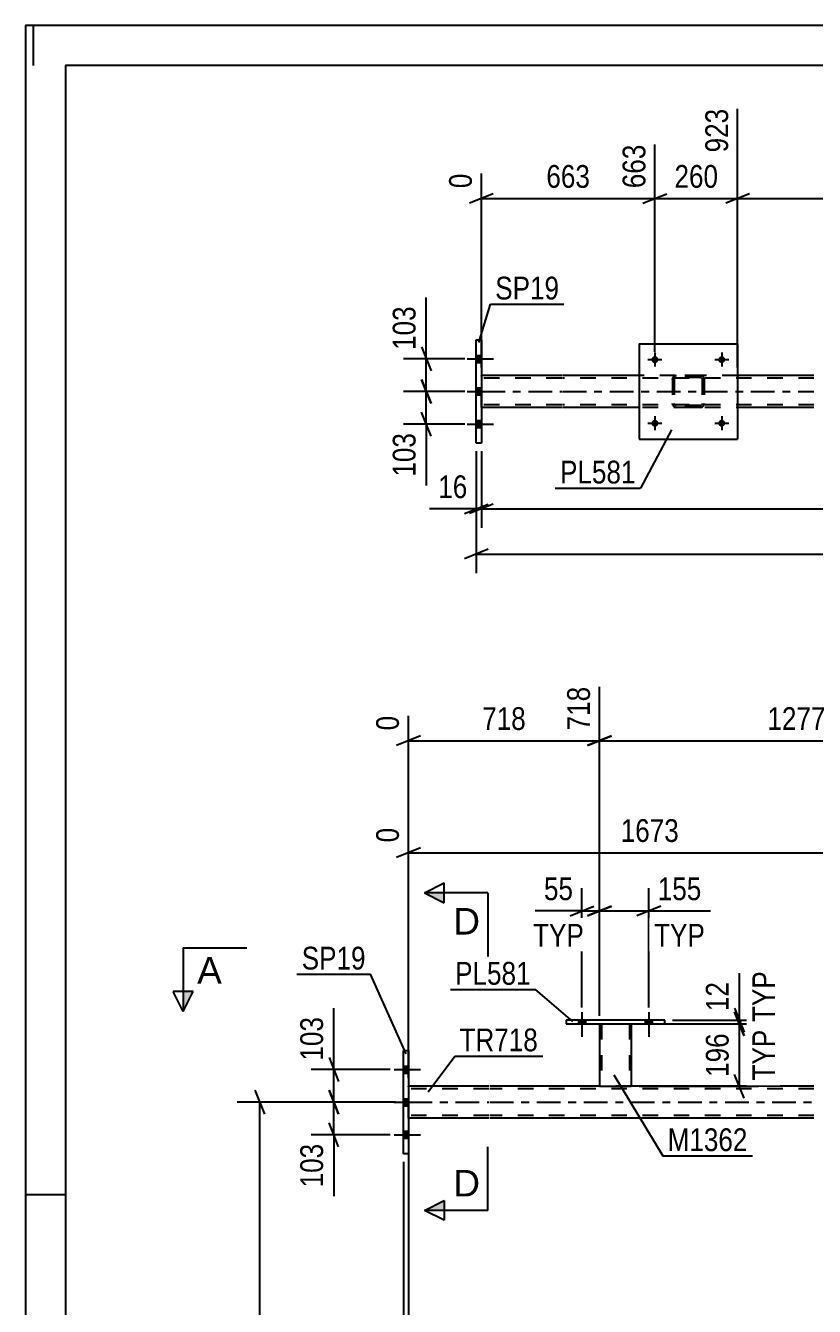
# Model space of a CAD drawing. Header units: millimetres. Extents: x 0 to 841, y 0 to 594.
# Drawn here: x 0 to 99.2, y 433 to 594 of the extents above; entities that cross this region are included whole.
import ezdxf

# ---------------------------------------------------------------- set-up
doc = ezdxf.new("R2010")
doc.units = ezdxf.units.MM
doc.linetypes.add('DXK_LINE_DOT2', pattern=[3.9198, 1.9599, -1.9599])
doc.linetypes.add('DXK_LINE_DOT3', pattern=[5.9187, 2.979, -0.9799, 0.9799, -0.9799])
doc.styles.add('Arial', font='ARIAL.TTF', dxfattribs={"height": 0.2})
doc.styles.add('Arial Narrow', font='ARIALN.TTF', dxfattribs={"height": 0.2})

# ---------------------------------------------------------------- blocks, each defined once
blk = doc.blocks.new('Unknown-814748510-1133')
at = {"color": 5, "linetype": 'Continuous'}
for p, q in [((841, 594), (0, 594)), ((0, 594), (0, 0)), ((1, 589), (1, 594)), ((836, 589), (5, 589)), ((5, 589), (5, 5)), ((5, 447), (0, 447))]:
    blk.add_line(p, q, dxfattribs=at)
blk = doc.blocks.new('Bolt-814748510-4864 - 4862')
at = {"linetype": 'Continuous'}
for points in [[(79.57, 552, -1), (78.69, 552, -1)], [(87.97, 552, -1), (87.09, 552, -1)]]:
    blk.add_hatch(color=1, dxfattribs=at).paths.add_polyline_path(points)
at = {"color": 1, "linetype": 'Continuous'}
for p, q in [((79.13, 552.88), (79.13, 551.12)), ((87.53, 552.88), (87.53, 551.12)), ((78.25, 552), (80.01, 552)), ((86.65, 552), (88.41, 552))]:
    blk.add_line(p, q, dxfattribs=at)
blk = doc.blocks.new('Bolt-814748510-4865 - 4862')
at = {"linetype": 'Continuous'}
for points in [[(79.57, 544, -1), (78.69, 544, -1)], [(87.97, 544, -1), (87.09, 544, -1)]]:
    blk.add_hatch(color=1, dxfattribs=at).paths.add_polyline_path(points)
at = {"color": 1, "linetype": 'Continuous'}
for p, q in [((79.13, 544.88), (79.13, 543.12)), ((87.53, 544.88), (87.53, 543.12)), ((78.25, 544), (80.01, 544)), ((86.65, 544), (88.41, 544))]:
    blk.add_line(p, q, dxfattribs=at)
blk = doc.blocks.new('Part-814748510-4896 - 4862')
at = {"color": 2, "linetype": 'Continuous'}
for p, q in [((77.13, 554), (77.13, 542)), ((77.13, 554), (89.53, 554)), ((89.53, 554), (89.53, 542)), ((77.13, 542), (89.53, 542))]:
    blk.add_line(p, q, dxfattribs=at)
blk = doc.blocks.new('Part-814748510-4897 - 4862')
at = {"color": 7, "linetype": 'DXK_LINE_DOT2'}
for p, q in [((81.33, 549.52), (81.37, 549.7)), ((81.37, 549.7), (81.33, 549.52)), ((81.33, 549.52), (81.33, 546.48)), ((81.57, 549.52), (81.59, 549.61)), ((81.57, 549.52), (81.57, 546.48)), ((81.59, 549.61), (81.64, 549.69)), ((81.63, 549.96), (81.81, 550)), ((81.81, 550), (81.63, 549.96)), ((81.64, 549.69), (81.72, 549.74)), ((81.72, 549.74), (81.81, 549.76)), ((84.85, 550), (81.81, 550)), ((84.85, 549.76), (81.81, 549.76)), ((84.85, 550), (85.04, 549.96)), ((85.04, 549.96), (84.85, 550)), ((84.85, 549.76), (84.94, 549.74)), ((84.94, 549.74), (85.02, 549.69)), ((85.02, 549.69), (85.07, 549.61)), ((85.07, 549.61), (85.09, 549.52)), ((85.09, 549.52), (85.09, 546.48)), ((85.3, 549.7), (85.33, 549.52)), ((85.33, 549.52), (85.3, 549.7)), ((85.33, 549.52), (85.33, 546.48)), ((81.37, 546.29), (81.33, 546.48)), ((81.33, 546.48), (81.37, 546.29)), ((81.59, 546.38), (81.57, 546.48)), ((81.64, 546.31), (81.59, 546.38)), ((81.81, 546), (81.63, 546.03)), ((81.63, 546.03), (81.81, 546)), ((81.72, 546.25), (81.64, 546.31)), ((81.81, 546.24), (81.72, 546.25)), ((84.85, 546.24), (81.81, 546.24)), ((84.85, 546), (81.81, 546)), ((84.94, 546.25), (84.85, 546.24)), ((85.04, 546.03), (84.85, 546)), ((84.85, 546), (85.04, 546.03)), ((85.02, 546.31), (84.94, 546.25)), ((85.07, 546.38), (85.02, 546.31)), ((85.09, 546.48), (85.07, 546.38)), ((85.33, 546.48), (85.3, 546.29)), ((85.3, 546.29), (85.33, 546.48))]:
    blk.add_line(p, q, dxfattribs=at)
at = {"color": 7, "linetype": 'DXK_LINE_DOT3'}
blk.add_line((83.33, 548), (83.33, 548), dxfattribs=at)
at = {"color": 7, "linetype": 'DXK_LINE_DOT2'}
for centre, start, end in [((81.81, 549.52), 112.5, 157.5), ((81.81, 549.52), 112.5, 157.5), ((84.85, 549.52), 22.5, 67.5), ((84.85, 549.52), 22.5, 67.5), ((81.81, 546.48), 202.5, 247.5), ((81.81, 546.48), 202.5, 247.5), ((84.85, 546.48), 292.5, 337.5), ((84.85, 546.48), 292.5, 337.5)]:
    blk.add_arc(centre, 0.48, start, end, dxfattribs=at)
blk = doc.blocks.new('Part-814748510-5008 - 4862')
at = {"color": 2, "linetype": 'Continuous'}
for p, q in [((56.67, 554.5), (57.31, 554.5)), ((56.67, 541.5), (56.67, 554.5)), ((57.31, 554.5), (57.31, 541.5)), ((57.31, 541.5), (56.67, 541.5))]:
    blk.add_line(p, q, dxfattribs=at)
blk = doc.blocks.new('Bolt-814748510-5057 - 4862')
at = {"linetype": 'Continuous'}
for points in [[(57.31, 551.66), (57.31, 552.54), (56.67, 552.54), (56.67, 551.66)], [(57.31, 551.66), (57.31, 552.54), (56.67, 552.54), (56.67, 551.66)], [(57.31, 551.66), (57.31, 552.54), (56.67, 552.54), (56.67, 551.66)], [(57.31, 547.56), (57.31, 548.44), (56.67, 548.44), (56.67, 547.56)], [(57.31, 547.56), (57.31, 548.44), (56.67, 548.44), (56.67, 547.56)], [(57.31, 543.46), (57.31, 544.34), (56.67, 544.34), (56.67, 543.46)], [(57.31, 543.46), (57.31, 544.34), (56.67, 544.34), (56.67, 543.46)], [(57.31, 543.46), (57.31, 544.34), (56.67, 544.34), (56.67, 543.46)]]:
    blk.add_hatch(color=1, dxfattribs=at).paths.add_polyline_path(points)
at = {"color": 1, "linetype": 'Continuous'}
for p, q in [((56.67, 552.54), (57.31, 552.54)), ((56.67, 552.54), (57.31, 552.54)), ((56.67, 552.54), (57.31, 552.54)), ((55.51, 552.1), (58.83, 552.1)), ((55.51, 552.1), (58.83, 552.1)), ((55.51, 552.1), (58.83, 552.1)), ((56.67, 551.66), (57.31, 551.66)), ((56.67, 551.66), (57.31, 551.66)), ((56.67, 551.66), (57.31, 551.66)), ((55.51, 548), (58.83, 548)), ((55.51, 548), (58.83, 548)), ((56.67, 548.44), (57.31, 548.44)), ((56.67, 548.44), (57.31, 548.44)), ((56.67, 547.56), (57.31, 547.56)), ((56.67, 547.56), (57.31, 547.56)), ((56.67, 544.34), (57.31, 544.34)), ((56.67, 544.34), (57.31, 544.34)), ((56.67, 544.34), (57.31, 544.34)), ((55.51, 543.9), (58.83, 543.9)), ((55.51, 543.9), (58.83, 543.9)), ((55.51, 543.9), (58.83, 543.9)), ((56.67, 543.46), (57.31, 543.46)), ((56.67, 543.46), (57.31, 543.46)), ((56.67, 543.46), (57.31, 543.46))]:
    blk.add_line(p, q, dxfattribs=at)
blk = doc.blocks.new('Part-814748510-5062 - 4862')
at = {"color": 2, "linetype": 'Continuous'}
for p, q in [((67.43, 550), (57.31, 550)), ((77.13, 550), (67.53, 550)), ((99.13, 550), (89.53, 550)), ((67.43, 546), (57.31, 546)), ((77.13, 546), (67.53, 546)), ((99.13, 546), (89.53, 546))]:
    blk.add_line(p, q, dxfattribs=at)
at = {"color": 7, "linetype": 'DXK_LINE_DOT2'}
for p, q in [((57.31, 546), (57.31, 550)), ((67.43, 549.68), (57.31, 549.68)), ((99.13, 549.68), (67.53, 549.68)), ((89.53, 550), (77.13, 550)), ((67.43, 546.32), (57.31, 546.32)), ((99.13, 546.32), (67.53, 546.32)), ((99.13, 546), (77.13, 546))]:
    blk.add_line(p, q, dxfattribs=at)
at = {"color": 7, "linetype": 'DXK_LINE_DOT3'}
for p, q in [((57.31, 548), (67.43, 548)), ((67.53, 548), (99.13, 548))]:
    blk.add_line(p, q, dxfattribs=at)
blk = doc.blocks.new('Bolt-814748510-3023 - 3016')
at = {"linetype": 'Continuous'}
for points in [[(69.52, 468.48), (70.4, 468.48), (70.4, 468.96), (69.52, 468.96)], [(77.92, 468.48), (78.8, 468.48), (78.8, 468.96), (77.92, 468.96)]]:
    blk.add_hatch(color=1, dxfattribs=at).paths.add_polyline_path(points)
at = {"color": 1, "linetype": 'Continuous'}
for p, q in [((69.52, 468.96), (69.52, 468.48)), ((69.96, 469.96), (69.96, 466.84)), ((70.4, 468.96), (70.4, 468.48)), ((77.92, 468.96), (77.92, 468.48)), ((78.36, 469.96), (78.36, 466.84)), ((78.8, 468.96), (78.8, 468.48))]:
    blk.add_line(p, q, dxfattribs=at)
blk = doc.blocks.new('Bolt-814748510-3030 - 3016')
at = {"linetype": 'Continuous'}
for points in [[(69.52, 468.48), (70.4, 468.48), (70.4, 468.96), (69.52, 468.96)], [(77.92, 468.48), (78.8, 468.48), (78.8, 468.96), (77.92, 468.96)]]:
    blk.add_hatch(color=1, dxfattribs=at).paths.add_polyline_path(points)
at = {"color": 1, "linetype": 'Continuous'}
for p, q in [((69.52, 468.96), (69.52, 468.48)), ((69.96, 469.96), (69.96, 466.84)), ((70.4, 468.96), (70.4, 468.48)), ((77.92, 468.96), (77.92, 468.48)), ((78.36, 469.96), (78.36, 466.84)), ((78.8, 468.96), (78.8, 468.48))]:
    blk.add_line(p, q, dxfattribs=at)
blk = doc.blocks.new('Part-814748510-3066 - 3016')
at = {"color": 7, "linetype": 'DXK_LINE_DOT2'}
for p, q in [((72.16, 468.49), (76.16, 468.49)), ((72.16, 468.48), (72.16, 468.49)), ((72.16, 468.49), (72.16, 468.48)), ((72.4, 468.49), (72.4, 460.64)), ((75.92, 468.49), (75.92, 460.64)), ((76.16, 468.49), (76.16, 468.48)), ((76.16, 468.48), (76.16, 468.49)), ((75.87, 460.64), (75.9, 460.64)), ((75.87, 460.64), (75.9, 460.64)), ((75.9, 460.64), (75.92, 460.64)), ((75.9, 460.64), (75.92, 460.64))]:
    blk.add_line(p, q, dxfattribs=at)
at = {"color": 2, "linetype": 'Continuous'}
for p, q in [((72.16, 468.48), (72.16, 460.64)), ((76.16, 468.48), (76.16, 460.64)), ((72.16, 460.64), (76.16, 460.64))]:
    blk.add_line(p, q, dxfattribs=at)
blk = doc.blocks.new('Part-814748510-3071 - 3016')
at = {"color": 2, "linetype": 'Continuous'}
for p, q in [((67.96, 468.96), (67.96, 468.48)), ((80.36, 468.96), (67.96, 468.96)), ((80.36, 468.48), (80.36, 468.96)), ((67.96, 468.48), (80.36, 468.48))]:
    blk.add_line(p, q, dxfattribs=at)
blk = doc.blocks.new('Bolt-814748510-3254 - 3016')
at = {"linetype": 'Continuous'}
for points in [[(48.14, 462.3), (48.14, 463.18), (47.5, 463.18), (47.5, 462.3)], [(48.14, 462.3), (48.14, 463.18), (47.5, 463.18), (47.5, 462.3)], [(48.14, 462.3), (48.14, 463.18), (47.5, 463.18), (47.5, 462.3)], [(48.14, 458.2), (48.14, 459.08), (47.5, 459.08), (47.5, 458.2)], [(48.14, 458.2), (48.14, 459.08), (47.5, 459.08), (47.5, 458.2)], [(48.14, 454.1), (48.14, 454.98), (47.5, 454.98), (47.5, 454.1)], [(48.14, 454.1), (48.14, 454.98), (47.5, 454.98), (47.5, 454.1)], [(48.14, 454.1), (48.14, 454.98), (47.5, 454.98), (47.5, 454.1)]]:
    blk.add_hatch(color=1, dxfattribs=at).paths.add_polyline_path(points)
at = {"color": 1, "linetype": 'Continuous'}
for p, q in [((46.34, 462.74), (49.66, 462.74)), ((46.34, 462.74), (49.66, 462.74)), ((46.34, 462.74), (49.66, 462.74)), ((47.5, 463.18), (48.14, 463.18)), ((47.5, 463.18), (48.14, 463.18)), ((47.5, 463.18), (48.14, 463.18)), ((47.5, 462.3), (48.14, 462.3)), ((47.5, 462.3), (48.14, 462.3)), ((47.5, 462.3), (48.14, 462.3)), ((47.5, 459.08), (48.14, 459.08)), ((47.5, 459.08), (48.14, 459.08)), ((46.34, 458.64), (49.66, 458.64)), ((46.34, 458.64), (49.66, 458.64)), ((47.5, 458.2), (48.14, 458.2)), ((47.5, 458.2), (48.14, 458.2)), ((46.34, 454.54), (49.66, 454.54)), ((46.34, 454.54), (49.66, 454.54)), ((46.34, 454.54), (49.66, 454.54)), ((47.5, 454.98), (48.14, 454.98)), ((47.5, 454.98), (48.14, 454.98)), ((47.5, 454.98), (48.14, 454.98)), ((47.5, 454.1), (48.14, 454.1)), ((47.5, 454.1), (48.14, 454.1)), ((47.5, 454.1), (48.14, 454.1))]:
    blk.add_line(p, q, dxfattribs=at)
blk = doc.blocks.new('Part-814748510-3325 - 3016')
at = {"color": 2, "linetype": 'Continuous'}
for p, q in [((58.26, 460.64), (48.14, 460.64)), ((72.16, 460.64), (58.36, 460.64)), ((99.13, 460.64), (76.16, 460.64)), ((58.26, 456.64), (48.14, 456.64)), ((99.13, 456.64), (58.36, 456.64))]:
    blk.add_line(p, q, dxfattribs=at)
at = {"color": 7, "linetype": 'DXK_LINE_DOT2'}
for p, q in [((48.14, 456.64), (48.14, 460.64)), ((76.16, 460.64), (72.16, 460.64)), ((58.26, 460.32), (48.14, 460.32)), ((99.13, 460.32), (58.36, 460.32)), ((58.26, 456.96), (48.14, 456.96)), ((99.13, 456.96), (58.36, 456.96))]:
    blk.add_line(p, q, dxfattribs=at)
at = {"color": 7, "linetype": 'DXK_LINE_DOT3'}
for p, q in [((48.14, 458.64), (58.26, 458.64)), ((58.36, 458.64), (99.13, 458.64))]:
    blk.add_line(p, q, dxfattribs=at)
blk = doc.blocks.new('Part-814748510-3493 - 3016')
at = {"color": 2, "linetype": 'Continuous'}
for p, q in [((47.5, 452.14), (47.5, 465.14)), ((47.5, 465.14), (48.14, 465.14)), ((48.14, 465.14), (48.14, 452.14)), ((48.14, 452.14), (47.5, 452.14))]:
    blk.add_line(p, q, dxfattribs=at)
blk = doc.blocks.new('StraightDimension-814748510-14326 - 4862')
at = {"color": 7, "linetype": 'Continuous'}
for p, q in [((89.53, 551), (89.53, 583.55)), ((119.51, 553), (119.51, 580.88)), ((91.03, 572.86), (88.03, 571.66)), ((89.53, 572.26), (119.51, 572.26)), ((118.01, 571.66), (121.01, 572.86))]:
    blk.add_line(p, q, dxfattribs=at)
at = {"color": 0, "linetype": 'Continuous'}
blk.add_wipeout([(118.91, 581.48), (114.71, 581.48), (114.71, 572.96), (118.91, 572.96)], dxfattribs=at)
at = {"color": 0}
blk.add_wipeout([(108.78, 573.01), (108.78, 577.21), (100.27, 577.21), (100.27, 573.01)], dxfattribs=at)
at = {"color": 3, "linetype": 'Continuous', "style": 'Arial Narrow'}
blk.add_text('1940', height=2.863, rotation=90.0002, dxfattribs=at).set_placement((118.31, 573.56))
at = {"color": 3, "style": 'Arial Narrow'}
blk.add_text('1017', height=2.863, dxfattribs=at).set_placement((100.87, 573.61))
blk = doc.blocks.new('StraightDimension-814748510-14327 - 4862')
at = {"color": 7, "linetype": 'Continuous'}
for p, q in [((89.53, 551), (89.53, 583.55)), ((79.13, 553), (79.13, 579.05)), ((77.63, 571.66), (80.63, 572.86)), ((79.13, 572.26), (89.53, 572.26)), ((91.03, 572.86), (88.03, 571.66))]:
    blk.add_line(p, q, dxfattribs=at)
at = {"color": 0}
blk.add_wipeout([(87.68, 573.01), (87.68, 577.21), (80.99, 577.21), (80.99, 573.01)], dxfattribs=at)
at = {"color": 3, "style": 'Arial Narrow'}
blk.add_text('260', height=2.863, dxfattribs=at).set_placement((81.59, 573.61))
at = {"color": 0, "linetype": 'Continuous'}
blk.add_wipeout([(88.93, 584.15), (84.73, 584.15), (84.73, 577.46), (88.93, 577.46)], dxfattribs=at)
at = {"color": 3, "linetype": 'Continuous', "style": 'Arial Narrow'}
blk.add_text('923', height=2.863, rotation=90.0002, dxfattribs=at).set_placement((88.33, 578.06))
blk = doc.blocks.new('StraightDimension-814748510-5143 - 4862')
at = {"color": 7, "linetype": 'Continuous'}
for p, q in [((57.31, 540.5), (57.31, 530.84)), ((58.81, 533.84), (55.81, 532.64)), ((57.31, 533.24), (762.98, 533.24))]:
    blk.add_line(p, q, dxfattribs=at)
blk = doc.blocks.new('StraightDimension-814748510-5122 - 4862')
at = {"color": 7, "linetype": 'Continuous'}
for p, q in [((56.67, 540.5), (56.67, 525.16)), ((58.17, 528.16), (55.17, 526.96)), ((56.67, 527.56), (763.62, 527.56))]:
    blk.add_line(p, q, dxfattribs=at)
blk = doc.blocks.new('StraightDimension-814748510-5153 - 4862')
at = {"color": 7, "linetype": 'Continuous'}
for p, q in [((56.67, 540.5), (56.67, 530.84)), ((57.31, 540.5), (57.31, 530.84)), ((55.17, 532.64), (58.17, 533.84)), ((58.81, 533.84), (55.81, 532.64)), ((56.67, 533.24), (57.31, 533.24))]:
    blk.add_line(p, q, dxfattribs=at)
at = {"color": 0}
blk.add_wipeout([(56.15, 533.99), (56.15, 538.19), (51.29, 538.19), (51.29, 533.99)], dxfattribs=at)
at = {"color": 7, "linetype": 'Continuous'}
blk.add_line((56.67, 533.24), (50.77, 533.24), dxfattribs=at)
blk.add_line((56.67, 533.24), (50.77, 533.24), dxfattribs=at)
at = {"color": 3, "style": 'Arial Narrow'}
blk.add_text('16', height=2.863, dxfattribs=at).set_placement((51.89, 534.59))
blk = doc.blocks.new('StraightDimension-814748510-5164 - 4862')
at = {"color": 7, "linetype": 'Continuous'}
for p, q in [((49.78, 553.6), (50.98, 550.6)), ((55.22, 552.1), (47.53, 552.1)), ((50.38, 548), (50.38, 552.1)), ((50.98, 546.5), (49.78, 549.5)), ((55.22, 548), (47.53, 548))]:
    blk.add_line(p, q, dxfattribs=at)
at = {"color": 0}
blk.add_wipeout([(49.63, 559.3), (45.43, 559.3), (45.43, 552.62), (49.63, 552.62)], dxfattribs=at)
at = {"color": 7, "linetype": 'Continuous'}
blk.add_line((50.38, 552.1), (50.38, 559.83), dxfattribs=at)
blk.add_line((50.38, 552.1), (50.38, 559.83), dxfattribs=at)
at = {"color": 3, "style": 'Arial Narrow'}
blk.add_text('103', height=2.863, rotation=90.0002, dxfattribs=at).set_placement((49.03, 553.22))
blk = doc.blocks.new('StraightDimension-814748510-5174 - 4862')
at = {"color": 7, "linetype": 'Continuous'}
for p, q in [((49.78, 549.5), (50.98, 546.5)), ((55.22, 548), (47.53, 548)), ((50.38, 543.9), (50.38, 548)), ((50.98, 542.4), (49.78, 545.4)), ((55.22, 543.9), (47.53, 543.9))]:
    blk.add_line(p, q, dxfattribs=at)
at = {"color": 0}
blk.add_wipeout([(49.63, 543.37), (45.43, 543.37), (45.43, 536.69), (49.63, 536.69)], dxfattribs=at)
at = {"color": 7, "linetype": 'Continuous'}
blk.add_line((50.38, 543.9), (50.38, 536.16), dxfattribs=at)
blk.add_line((50.38, 543.9), (50.38, 536.16), dxfattribs=at)
at = {"color": 3, "style": 'Arial Narrow'}
blk.add_text('103', height=2.863, rotation=90.0002, dxfattribs=at).set_placement((49.03, 537.29))
blk = doc.blocks.new('StraightDimension-814748510-14328 - 4862')
at = {"color": 7, "linetype": 'Continuous'}
for p, q in [((79.13, 553), (79.13, 579.05)), ((57.31, 551), (57.31, 575.39)), ((58.81, 572.86), (55.81, 571.66)), ((57.31, 572.26), (79.13, 572.26)), ((77.63, 571.66), (80.63, 572.86))]:
    blk.add_line(p, q, dxfattribs=at)
at = {"color": 0, "linetype": 'Continuous'}
for points in [[(78.53, 579.65), (74.33, 579.65), (74.33, 572.96), (78.53, 572.96)], [(56.71, 575.99), (52.51, 575.99), (52.51, 572.96), (56.71, 572.96)]]:
    blk.add_wipeout(points, dxfattribs=at)
at = {"color": 0}
blk.add_wipeout([(71.57, 573.01), (71.57, 577.21), (64.88, 577.21), (64.88, 573.01)], dxfattribs=at)
at = {"color": 3, "linetype": 'Continuous', "style": 'Arial Narrow'}
for s, height, p in [('663', 2.863, (77.93, 573.56)), ('0', 2.86, (56.11, 573.56))]:
    blk.add_text(s, height=height, rotation=90.0002, dxfattribs=at).set_placement(p)
at = {"color": 3, "style": 'Arial Narrow'}
blk.add_text('663', height=2.863, dxfattribs=at).set_placement((65.48, 573.61))
blk = doc.blocks.new('StraightDimension-814748510-4367 - 3016')
at = {"color": 7, "linetype": 'Continuous'}
for p, q in [((89.15, 469.99), (90.35, 466.99)), ((77.16, 468.49), (92.15, 468.49)), ((89.75, 460.64), (89.75, 468.49)), ((77.16, 460.64), (92.15, 460.64)), ((90.35, 459.14), (89.15, 462.14))]:
    blk.add_line(p, q, dxfattribs=at)
at = {"color": 0}
blk.add_wipeout([(89, 467.91), (84.8, 467.91), (84.8, 461.22), (89, 461.22)], dxfattribs=at)
at = {"color": 0, "linetype": 'Continuous'}
blk.add_wipeout([(94.85, 468.36), (90.65, 468.36), (90.65, 460.77), (94.85, 460.77)], dxfattribs=at)
at = {"color": 3, "style": 'Arial Narrow'}
blk.add_text('196', height=2.863, rotation=90.0002, dxfattribs=at).set_placement((88.4, 461.82))
at = {"color": 3, "linetype": 'Continuous', "style": 'Arial Narrow'}
blk.add_text('TYP', height=2.863, rotation=90.0002, dxfattribs=at).set_placement((94.25, 461.37))
blk = doc.blocks.new('StraightDimension-814748510-3689 - 3016')
at = {"color": 7, "linetype": 'Continuous'}
for p, q in [((48.14, 455.64), (48.14, 392.61)), ((89.01, 336.42), (89.01, 397.86)), ((49.64, 395.61), (46.64, 394.41)), ((48.14, 395.01), (89.01, 395.01)), ((87.51, 394.41), (90.51, 395.61))]:
    blk.add_line(p, q, dxfattribs=at)
at = {"color": 0}
blk.add_wipeout([(72.83, 395.76), (72.83, 399.96), (64.32, 399.96), (64.32, 395.76)], dxfattribs=at)
at = {"color": 3, "style": 'Arial Narrow'}
blk.add_text('1139', height=2.863, dxfattribs=at).set_placement((64.92, 396.36))
blk = doc.blocks.new('StraightDimension-814748510-4560 - 3016')
at = {"color": 7, "linetype": 'Continuous'}
for p, q in [((38.15, 460.14), (39.35, 457.14)), ((45.84, 458.64), (35.9, 458.64)), ((38.75, 454.54), (38.75, 458.64)), ((39.35, 453.04), (38.15, 456.04)), ((45.84, 454.54), (35.9, 454.54))]:
    blk.add_line(p, q, dxfattribs=at)
at = {"color": 0}
blk.add_wipeout([(38, 454.02), (33.8, 454.02), (33.8, 447.33), (38, 447.33)], dxfattribs=at)
at = {"color": 7, "linetype": 'Continuous'}
blk.add_line((38.75, 454.54), (38.75, 446.81), dxfattribs=at)
blk.add_line((38.75, 454.54), (38.75, 446.81), dxfattribs=at)
at = {"color": 3, "style": 'Arial Narrow'}
blk.add_text('103', height=2.863, rotation=90.0002, dxfattribs=at).set_placement((37.4, 447.93))
blk = doc.blocks.new('StraightDimension-814748510-3616 - 3016')
at = {"color": 7, "linetype": 'Continuous'}
for p, q in [((69.96, 470.56), (69.96, 485.54)), ((72.16, 469.49), (72.16, 485.54)), ((68.46, 482.09), (71.46, 483.29)), ((73.66, 483.29), (70.66, 482.09)), ((69.96, 482.69), (72.16, 482.69))]:
    blk.add_line(p, q, dxfattribs=at)
at = {"color": 0}
blk.add_wipeout([(69.44, 483.44), (69.44, 487.64), (64.58, 487.64), (64.58, 483.44)], dxfattribs=at)
at = {"color": 0, "linetype": 'Continuous'}
blk.add_wipeout([(70.8, 477.59), (70.8, 481.79), (63.21, 481.79), (63.21, 477.59)], dxfattribs=at)
at = {"color": 7, "linetype": 'Continuous'}
blk.add_line((69.96, 482.69), (64.06, 482.69), dxfattribs=at)
blk.add_line((69.96, 482.69), (64.06, 482.69), dxfattribs=at)
at = {"color": 3, "style": 'Arial Narrow'}
blk.add_text('55', height=2.863, dxfattribs=at).set_placement((65.18, 484.04))
at = {"color": 3, "linetype": 'Continuous', "style": 'Arial Narrow'}
blk.add_text('TYP', height=2.863, dxfattribs=at).set_placement((63.81, 478.19))
blk = doc.blocks.new('StraightDimension-814748510-3624 - 3016')
at = {"color": 7, "linetype": 'Continuous'}
for p, q in [((72.16, 469.49), (72.16, 485.54)), ((78.36, 470.56), (78.36, 485.54)), ((70.66, 482.09), (73.66, 483.29)), ((79.86, 483.29), (76.86, 482.09)), ((72.16, 482.69), (78.36, 482.69))]:
    blk.add_line(p, q, dxfattribs=at)
at = {"color": 0}
blk.add_wipeout([(85.57, 483.44), (85.57, 487.64), (78.89, 487.64), (78.89, 483.44)], dxfattribs=at)
at = {"color": 0, "linetype": 'Continuous'}
blk.add_wipeout([(86.02, 477.59), (86.02, 481.79), (78.43, 481.79), (78.43, 477.59)], dxfattribs=at)
at = {"color": 7, "linetype": 'Continuous'}
blk.add_line((78.36, 482.69), (86.1, 482.69), dxfattribs=at)
blk.add_line((78.36, 482.69), (86.1, 482.69), dxfattribs=at)
at = {"color": 3, "style": 'Arial Narrow'}
blk.add_text('155', height=2.863, dxfattribs=at).set_placement((79.49, 484.04))
at = {"color": 3, "linetype": 'Continuous', "style": 'Arial Narrow'}
blk.add_text('TYP', height=2.863, dxfattribs=at).set_placement((79.03, 478.19))
blk = doc.blocks.new('StraightDimension-814748510-3712 - 3016')
at = {"color": 7, "linetype": 'Continuous'}
for p, q in [((30.07, 457.14), (28.87, 460.14)), ((46.5, 458.64), (26.62, 458.64)), ((29.47, 332.78), (29.47, 458.64)), ((28.87, 334.28), (30.07, 331.28)), ((87.37, 332.78), (26.62, 332.78))]:
    blk.add_line(p, q, dxfattribs=at)
at = {"color": 0}
blk.add_wipeout([(28.72, 399.97), (24.52, 399.97), (24.52, 391.46), (28.72, 391.46)], dxfattribs=at)
at = {"color": 3, "style": 'Arial Narrow'}
blk.add_text('3147', height=2.863, rotation=90.0002, dxfattribs=at).set_placement((28.12, 392.06))
blk = doc.blocks.new('StraightDimension-814748510-4030 - 3016')
at = {"color": 7, "linetype": 'Continuous'}
blk.add_line((47.5, 451.14), (47.5, 294.81), dxfattribs=at)
blk = doc.blocks.new('StraightDimension-814748510-4348 - 3016')
at = {"color": 7, "linetype": 'Continuous'}
for p, q in [((108.83, 457.64), (108.83, 498.63)), ((48.14, 466.14), (48.14, 493.14)), ((49.64, 490.61), (46.64, 489.41)), ((48.14, 490.01), (108.83, 490.01)), ((107.33, 489.41), (110.33, 490.61))]:
    blk.add_line(p, q, dxfattribs=at)
at = {"color": 0, "linetype": 'Continuous'}
for points in [[(108.23, 499.23), (104.03, 499.23), (104.03, 490.71), (108.23, 490.71)], [(47.54, 493.74), (43.34, 493.74), (43.34, 490.71), (47.54, 490.71)]]:
    blk.add_wipeout(points, dxfattribs=at)
at = {"color": 0}
blk.add_wipeout([(82.74, 490.76), (82.74, 494.96), (74.23, 494.96), (74.23, 490.76)], dxfattribs=at)
at = {"color": 3, "linetype": 'Continuous', "style": 'Arial Narrow'}
for s, height, p in [('1673', 2.863, (107.63, 491.31)), ('0', 2.86, (46.94, 491.31))]:
    blk.add_text(s, height=height, rotation=90.0002, dxfattribs=at).set_placement(p)
at = {"color": 3, "style": 'Arial Narrow'}
blk.add_text('1673', height=2.863, dxfattribs=at).set_placement((74.83, 491.36))
blk = doc.blocks.new('StraightDimension-814748510-4359 - 3016')
at = {"color": 7, "linetype": 'Continuous'}
for p, q in [((89.15, 470.46), (90.35, 467.46)), ((81.36, 468.96), (92.15, 468.96)), ((90.35, 466.99), (89.15, 469.99)), ((89.75, 468.49), (89.75, 468.96)), ((77.16, 468.49), (92.15, 468.49))]:
    blk.add_line(p, q, dxfattribs=at)
at = {"color": 0, "linetype": 'Continuous'}
blk.add_wipeout([(94.85, 475.71), (90.65, 475.71), (90.65, 468.12), (94.85, 468.12)], dxfattribs=at)
at = {"color": 0}
blk.add_wipeout([(89, 474.34), (84.8, 474.34), (84.8, 469.49), (89, 469.49)], dxfattribs=at)
at = {"color": 7, "linetype": 'Continuous'}
blk.add_line((89.75, 468.96), (89.75, 474.87), dxfattribs=at)
blk.add_line((89.75, 468.96), (89.75, 474.87), dxfattribs=at)
at = {"color": 3, "style": 'Arial Narrow'}
blk.add_text('12', height=2.863, rotation=90.0002, dxfattribs=at).set_placement((88.4, 470.09))
at = {"color": 3, "linetype": 'Continuous', "style": 'Arial Narrow'}
blk.add_text('TYP', height=2.863, rotation=90.0002, dxfattribs=at).set_placement((94.25, 468.72))
blk = doc.blocks.new('StraightDimension-814748510-4550 - 3016')
at = {"color": 7, "linetype": 'Continuous'}
for p, q in [((38.15, 464.24), (39.35, 461.24)), ((45.84, 462.74), (35.9, 462.74)), ((38.75, 458.64), (38.75, 462.74)), ((39.35, 457.14), (38.15, 460.14)), ((45.84, 458.64), (35.9, 458.64))]:
    blk.add_line(p, q, dxfattribs=at)
at = {"color": 0}
blk.add_wipeout([(38, 469.95), (33.8, 469.95), (33.8, 463.27), (38, 463.27)], dxfattribs=at)
at = {"color": 7, "linetype": 'Continuous'}
blk.add_line((38.75, 462.74), (38.75, 470.48), dxfattribs=at)
blk.add_line((38.75, 462.74), (38.75, 470.48), dxfattribs=at)
at = {"color": 3, "style": 'Arial Narrow'}
blk.add_text('103', height=2.863, rotation=90.0002, dxfattribs=at).set_placement((37.4, 463.87))
blk = doc.blocks.new('StraightDimension-814748510-15456 - 3016')
at = {"color": 7, "linetype": 'Continuous'}
for p, q in [((121.71, 469.49), (121.71, 512.7)), ((72.16, 469.49), (72.16, 510.87)), ((73.66, 504.69), (70.66, 503.49)), ((72.16, 504.09), (121.71, 504.09)), ((120.21, 503.49), (123.21, 504.69))]:
    blk.add_line(p, q, dxfattribs=at)
at = {"color": 0, "linetype": 'Continuous'}
blk.add_wipeout([(121.11, 513.3), (116.91, 513.3), (116.91, 504.79), (121.11, 504.79)], dxfattribs=at)
at = {"color": 0}
blk.add_wipeout([(101.19, 504.84), (101.19, 509.04), (92.68, 509.04), (92.68, 504.84)], dxfattribs=at)
at = {"color": 3, "linetype": 'Continuous', "style": 'Arial Narrow'}
blk.add_text('1995', height=2.863, rotation=90.0002, dxfattribs=at).set_placement((120.51, 505.39))
at = {"color": 3, "style": 'Arial Narrow'}
blk.add_text('1277', height=2.863, dxfattribs=at).set_placement((93.28, 505.44))
blk = doc.blocks.new('StraightDimension-814748510-15457 - 3016')
at = {"color": 7, "linetype": 'Continuous'}
for p, q in [((72.16, 469.49), (72.16, 510.87)), ((48.14, 461.64), (48.14, 507.22)), ((49.64, 504.69), (46.64, 503.49)), ((48.14, 504.09), (72.16, 504.09)), ((70.66, 503.49), (73.66, 504.69))]:
    blk.add_line(p, q, dxfattribs=at)
at = {"color": 0, "linetype": 'Continuous'}
for points in [[(71.56, 511.47), (67.36, 511.47), (67.36, 504.79), (71.56, 504.79)], [(47.54, 507.82), (43.34, 507.82), (43.34, 504.79), (47.54, 504.79)]]:
    blk.add_wipeout(points, dxfattribs=at)
at = {"color": 0}
blk.add_wipeout([(63.49, 504.84), (63.49, 509.04), (56.81, 509.04), (56.81, 504.84)], dxfattribs=at)
at = {"color": 3, "linetype": 'Continuous', "style": 'Arial Narrow'}
for s, height, p in [('718', 2.863, (70.96, 505.39)), ('0', 2.86, (46.94, 505.39))]:
    blk.add_text(s, height=height, rotation=90.0002, dxfattribs=at).set_placement(p)
at = {"color": 3, "style": 'Arial Narrow'}
blk.add_text('718', height=2.863, dxfattribs=at).set_placement((57.41, 505.44))
blk = doc.blocks.new('Mark-814748510-4892 - 4862')
at = {"color": 0}
blk.add_wipeout([(76.7, 536.43), (76.7, 539.43), (67.2, 539.43), (67.2, 536.43)], dxfattribs=at)
blk.add_wipeout([(76.7, 536.43), (76.7, 539.43), (67.2, 539.43), (67.2, 536.43)], dxfattribs=at)
at = {"color": 30, "linetype": 'Continuous'}
for p in [(81.23, 543.17), (66.6, 535.83)]:
    blk.add_line(p, (77.3, 535.83), dxfattribs=at)
at = {"color": 3, "style": 'Arial Narrow'}
blk.add_text('PL581', height=2.863, dxfattribs=at).set_placement((67.2, 536.43))
blk = doc.blocks.new('Mark-814748510-5004 - 4862')
at = {"color": 0}
blk.add_wipeout([(67.09, 559.57), (67.09, 562.57), (59.05, 562.57), (59.05, 559.57)], dxfattribs=at)
blk.add_wipeout([(67.09, 559.57), (67.09, 562.57), (59.05, 562.57), (59.05, 559.57)], dxfattribs=at)
at = {"color": 30, "linetype": 'Continuous'}
for p, q in [((56.99, 554.14), (58.45, 558.97)), ((58.45, 558.97), (67.69, 558.97))]:
    blk.add_line(p, q, dxfattribs=at)
at = {"color": 3, "style": 'Arial Narrow'}
blk.add_text('SP19', height=2.863, dxfattribs=at).set_placement((59.05, 559.57))
blk = doc.blocks.new('SectionMark-814748510-4784 - 3016')
at = {"linetype": 'Continuous'}
for points in [[(52.64, 484.97), (52.64, 483.72), (50.14, 484.97)], [(52.64, 446.29), (52.64, 445.04), (50.14, 445.04)]]:
    blk.add_hatch(color=6, dxfattribs=at).paths.add_polyline_path(points)
at = {"color": 6, "linetype": 'Continuous'}
for p, q in [((50.14, 484.97), (52.64, 486.22)), ((58.14, 484.97), (50.14, 484.97)), ((50.14, 484.97), (52.64, 483.72)), ((52.64, 483.72), (52.64, 486.22)), ((58.14, 484.97), (58.14, 476.97)), ((58.14, 445.04), (58.14, 453.04)), ((50.14, 445.04), (52.64, 446.29)), ((52.64, 446.29), (52.64, 443.79)), ((58.14, 445.04), (50.14, 445.04)), ((52.64, 443.79), (50.14, 445.04))]:
    blk.add_line(p, q, dxfattribs=at)
at = {"color": 0, "linetype": 'Continuous'}
for points in [[(57.14, 479.72), (57.14, 483.22), (53.77, 483.22), (53.77, 479.72)], [(57.14, 446.79), (57.14, 450.29), (53.77, 450.29), (53.77, 446.79)]]:
    blk.add_wipeout(points, dxfattribs=at)
at = {"color": 3, "linetype": 'Continuous', "style": 'Arial'}
for p in [(53.77, 479.72), (53.77, 446.79)]:
    blk.add_text('D', height=3.34, dxfattribs=at).set_placement(p)
blk = doc.blocks.new('Mark-814748510-3062 - 3016')
at = {"color": 0}
blk.add_wipeout([(90.79, 452.49), (90.79, 455.49), (80.73, 455.49), (80.73, 452.49)], dxfattribs=at)
blk.add_wipeout([(90.79, 452.49), (90.79, 455.49), (80.73, 455.49), (80.73, 452.49)], dxfattribs=at)
at = {"color": 30, "linetype": 'Continuous'}
for p, q in [((73.97, 462.09), (80.13, 451.89)), ((80.13, 451.89), (91.39, 451.89))]:
    blk.add_line(p, q, dxfattribs=at)
at = {"color": 3, "style": 'Arial Narrow'}
blk.add_text('M1362', height=2.863, dxfattribs=at).set_placement((80.73, 452.49))
blk = doc.blocks.new('Mark-814748510-3067 - 3016')
at = {"color": 0}
blk.add_wipeout([(63.52, 473.41), (63.52, 476.41), (54.01, 476.41), (54.01, 473.41)], dxfattribs=at)
blk.add_wipeout([(63.52, 473.41), (63.52, 476.41), (54.01, 476.41), (54.01, 473.41)], dxfattribs=at)
at = {"color": 30, "linetype": 'Continuous'}
for p in [(53.41, 472.81), (68.82, 468.77)]:
    blk.add_line(p, (64.12, 472.81), dxfattribs=at)
at = {"color": 3, "style": 'Arial Narrow'}
blk.add_text('PL581', height=2.863, dxfattribs=at).set_placement((54.01, 473.41))
blk = doc.blocks.new('Mark-814748510-3321 - 3016')
at = {"color": 0}
blk.add_wipeout([(64.43, 465.04), (64.43, 468.04), (54.56, 468.04), (54.56, 465.04)], dxfattribs=at)
blk.add_wipeout([(64.43, 465.04), (64.43, 468.04), (54.56, 468.04), (54.56, 465.04)], dxfattribs=at)
at = {"color": 30, "linetype": 'Continuous'}
for p, q in [((50.62, 459.93), (53.96, 464.44)), ((53.96, 464.44), (65.03, 464.44))]:
    blk.add_line(p, q, dxfattribs=at)
at = {"color": 3, "style": 'Arial Narrow'}
blk.add_text('TR718', height=2.863, dxfattribs=at).set_placement((54.56, 465.04))
blk = doc.blocks.new('Mark-814748510-3489 - 3016')
at = {"color": 0}
blk.add_wipeout([(42.76, 475.32), (42.76, 478.32), (34.72, 478.32), (34.72, 475.32)], dxfattribs=at)
blk.add_wipeout([(42.76, 475.32), (42.76, 478.32), (34.72, 478.32), (34.72, 475.32)], dxfattribs=at)
at = {"color": 30, "linetype": 'Continuous'}
for p in [(34.12, 474.72), (47.86, 464.7)]:
    blk.add_line(p, (43.36, 474.72), dxfattribs=at)
at = {"color": 3, "style": 'Arial Narrow'}
blk.add_text('SP19', height=2.863, dxfattribs=at).set_placement((34.72, 475.32))
blk = doc.blocks.new('SectionMark-814748510-4780 - 3016')
at = {"linetype": 'Continuous'}
blk.add_hatch(color=6, dxfattribs=at).paths.add_polyline_path([(19.82, 472.54), (21.07, 472.54), (19.82, 470.04)])
at = {"color": 6, "linetype": 'Continuous'}
for p, q in [((19.82, 478.04), (27.82, 478.04)), ((19.82, 478.04), (19.82, 470.04)), ((19.82, 470.04), (18.57, 472.54)), ((21.07, 472.54), (18.57, 472.54)), ((19.82, 470.04), (21.07, 472.54))]:
    blk.add_line(p, q, dxfattribs=at)
at = {"color": 0, "linetype": 'Continuous'}
blk.add_wipeout([(24.68, 473.54), (24.68, 477.04), (21.57, 477.04), (21.57, 473.54)], dxfattribs=at)
at = {"color": 3, "linetype": 'Continuous', "style": 'Arial'}
blk.add_text('A', height=3.34, dxfattribs=at).set_placement((21.57, 473.54))

msp = doc.modelspace()

# ---------------------------------------------------------------- block references
for name in ['Unknown-814748510-1133', 'Part-814748510-5008 - 4862', 'Part-814748510-4896 - 4862', 'Bolt-814748510-5057 - 4862', 'Bolt-814748510-4864 - 4862', 'Part-814748510-5062 - 4862', 'Part-814748510-4897 - 4862', 'Bolt-814748510-4865 - 4862', 'Part-814748510-3071 - 3016', 'Bolt-814748510-3023 - 3016', 'Bolt-814748510-3030 - 3016', 'Part-814748510-3066 - 3016', 'Part-814748510-3493 - 3016', 'Bolt-814748510-3254 - 3016', 'Part-814748510-3325 - 3016']:
    msp.add_blockref(name, (0, 0))

# ---------------------------------------------------------------- next in the draw order: block references
for name in ['StraightDimension-814748510-14326 - 4862', 'StraightDimension-814748510-5164 - 4862', 'StraightDimension-814748510-5143 - 4862', 'StraightDimension-814748510-3616 - 3016', 'StraightDimension-814748510-4367 - 3016', 'StraightDimension-814748510-3689 - 3016']:
    msp.add_blockref(name, (0, 0))

# ---------------------------------------------------------------- next in the draw order: block references
for name in ['StraightDimension-814748510-14327 - 4862', 'StraightDimension-814748510-5122 - 4862', 'StraightDimension-814748510-3624 - 3016', 'StraightDimension-814748510-4560 - 3016']:
    msp.add_blockref(name, (0, 0))

# ---------------------------------------------------------------- next in the draw order: block references
for name in ['StraightDimension-814748510-14328 - 4862', 'Mark-814748510-4892 - 4862', 'StraightDimension-814748510-5153 - 4862', 'StraightDimension-814748510-3712 - 3016']:
    msp.add_blockref(name, (0, 0))

# ---------------------------------------------------------------- next in the draw order: block references
for name in ['Mark-814748510-5004 - 4862', 'StraightDimension-814748510-5174 - 4862', 'StraightDimension-814748510-4348 - 3016', 'StraightDimension-814748510-4030 - 3016']:
    msp.add_blockref(name, (0, 0))

# ---------------------------------------------------------------- next in the draw order: block references
for name in ['StraightDimension-814748510-4359 - 3016', 'StraightDimension-814748510-4550 - 3016']:
    msp.add_blockref(name, (0, 0))

# ---------------------------------------------------------------- next in the draw order: block references
msp.add_blockref('StraightDimension-814748510-15456 - 3016', (0, 0))

# ---------------------------------------------------------------- next in the draw order: block references
msp.add_blockref('StraightDimension-814748510-15457 - 3016', (0, 0))

# ---------------------------------------------------------------- next in the draw order: block references
for name in ['SectionMark-814748510-4784 - 3016', 'Mark-814748510-3489 - 3016', 'Mark-814748510-3062 - 3016']:
    msp.add_blockref(name, (0, 0))

# ---------------------------------------------------------------- next in the draw order: block references
msp.add_blockref('Mark-814748510-3067 - 3016', (0, 0))

# ---------------------------------------------------------------- next in the draw order: block references
for name in ['SectionMark-814748510-4780 - 3016', 'Mark-814748510-3321 - 3016']:
    msp.add_blockref(name, (0, 0))

doc.saveas('drawing.dxf')
